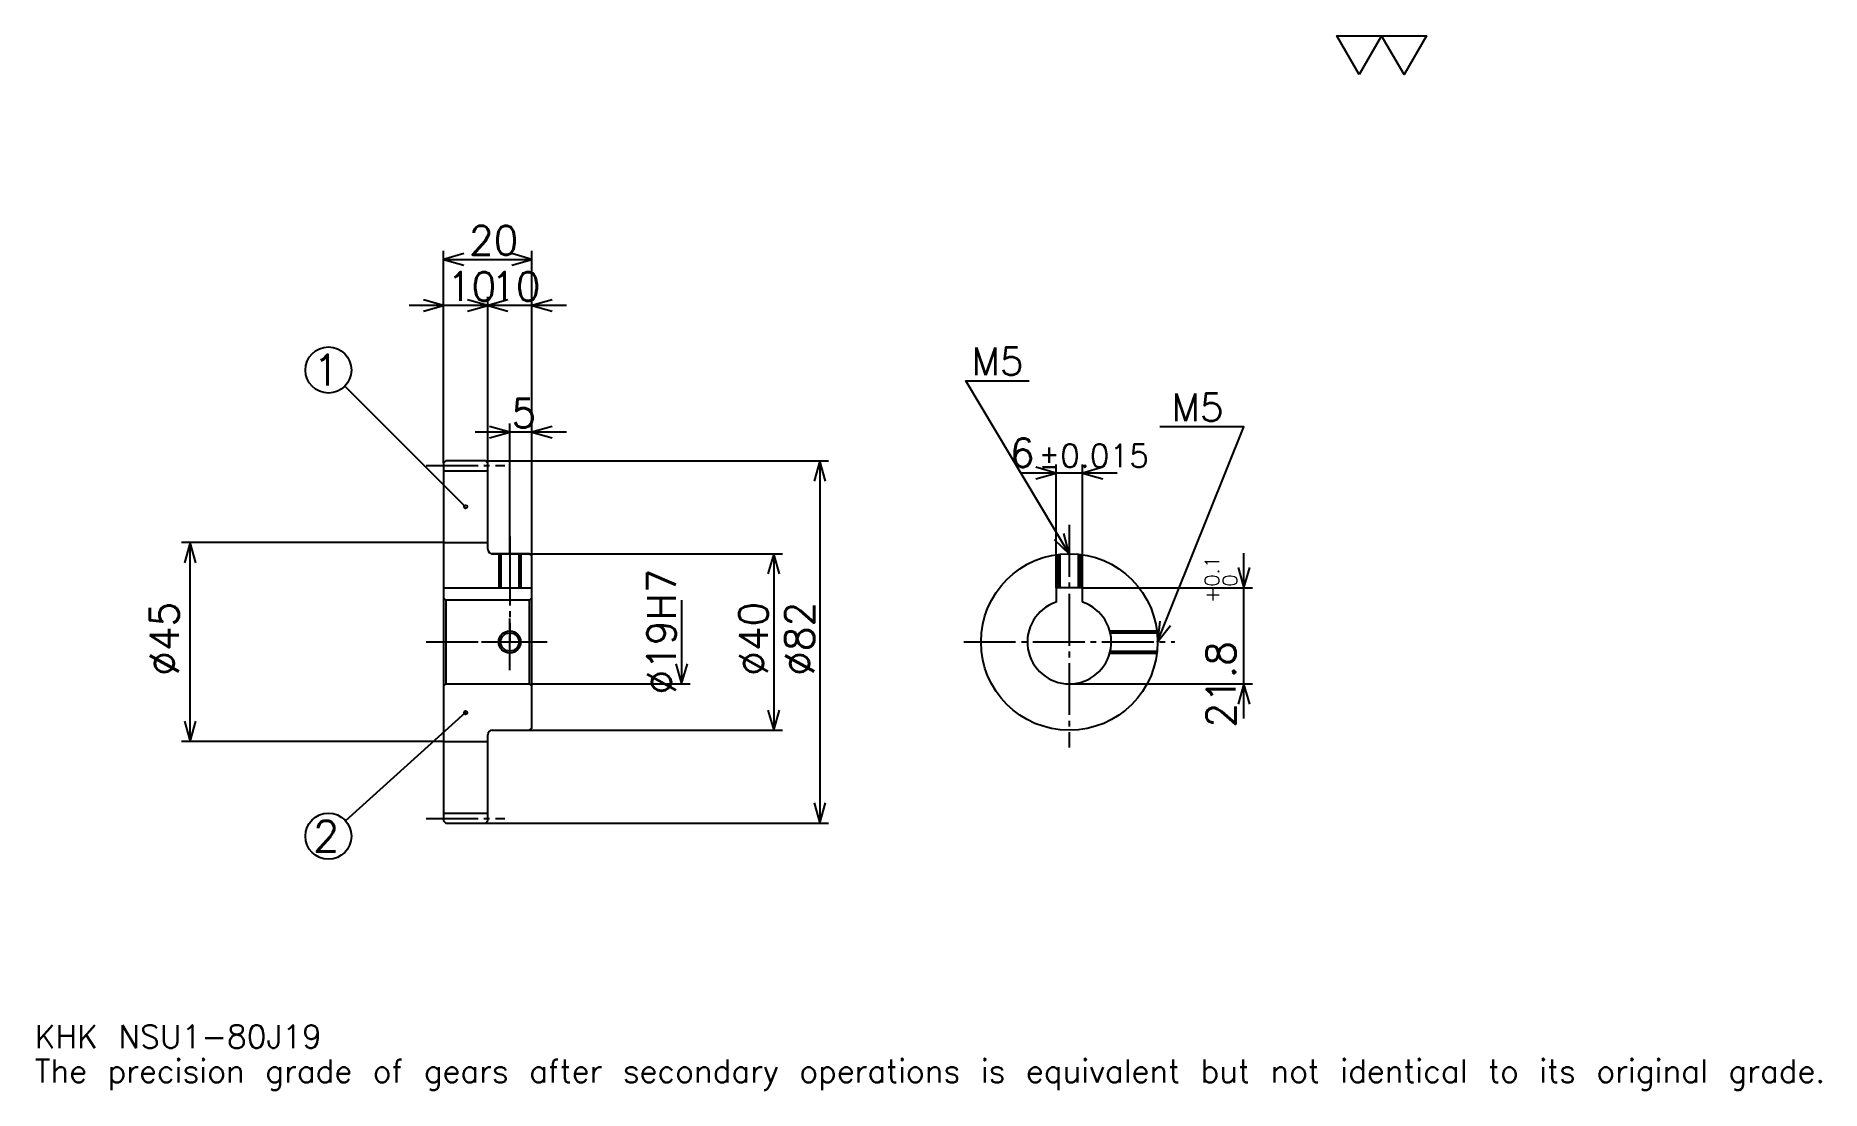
# Model space of a CAD drawing. Extents: x 13 to 418, y 5 to 244.
import ezdxf

# ---------------------------------------------------------------- set-up
doc = ezdxf.new("R2010")
doc.units = 0
doc.linetypes.add('DASHDOT', pattern=[15.652174, 11.73913, -1.304348, 1.304348, -1.304348])
doc.layers.get('0').update_dxf_attribs({"linetype": 'CONTINUOUS'})
doc.layers.add('DASHDOT', color=6, linetype='DASHDOT')
doc.styles.add('KANJI', font='TXT', dxfattribs={"bigfont": 'BIGFONT'})

msp = doc.modelspace()

# ---------------------------------------------------------------- linework, layer by layer
at = {"color": 5}
for p, q in [((105.652168, 147.304352), (105.652168, 194.91304)), ((125.652168, 147.304352), (125.652168, 194.91304)), ((105.652168, 192.956512), (125.652168, 192.956512)), ((123.478256, 182.521729), (97.82608, 182.521729)), ((133.478256, 182.521729), (107.82608, 182.521729)), ((115.652168, 147.304352), (115.652168, 184.478256)), ((110.652168, 136.929352), (83.261887, 164.209488)), ((133.478256, 153.82608), (112.82608, 153.82608)), ((120.652168, 147.304352), (120.652168, 155.782608)), ((105.652168, 146.804352), (105.652168, 147.304352)), ((115.152168, 147.304352), (125.652168, 147.304352)), ((115.652168, 146.804352), (115.652168, 147.304352)), ((120.652168, 126.304344), (120.652168, 147.304352)), ((120.652168, 126.304344), (120.652168, 147.304352)), ((125.652168, 147.304352), (192.82608, 147.304352)), ((125.652168, 125.804344), (125.652168, 147.304352)), ((190.869568, 147.304352), (190.869568, 65.304344)), ((244.391296, 118.604347), (244.391296, 146.521744)), ((250.391296, 118.604347), (250.391296, 146.521744)), ((258.217377, 144.565216), (236.565216, 144.565216)), ((105.652168, 128.804352), (46.304344, 128.804352)), ((48.260864, 83.804344), (48.260864, 128.804352)), ((116.652168, 126.304344), (125.652168, 126.304344)), ((125.652168, 126.304344), (182.391296, 126.304344)), ((180.434784, 126.304344), (180.434784, 86.304344)), ((286.956512, 88.978256), (286.956512, 126.430435)), ((250.391296, 118.604347), (288.913055, 118.604347)), ((159.565216, 115.804344), (159.565216, 96.804344)), ((125.652168, 96.804344), (161.521729, 96.804344)), ((247.391296, 96.804344), (288.913055, 96.804344)), ((110.652168, 90.304344), (83.442734, 65.808235)), ((116.652168, 86.304344), (125.652168, 86.304344)), ((125.652168, 86.304344), (182.391296, 86.304344)), ((105.652168, 83.804344), (46.304344, 83.804344)), ((115.152168, 65.304344), (125.652168, 65.304344)), ((125.652168, 65.304344), (192.82608, 65.304344))]:
    msp.add_line(p, q, dxfattribs=at)
at = {"color": 4}
for p, q in [((105.652168, 145.054352), (115.652168, 145.054352)), ((105.652168, 128.804352), (115.652168, 128.804352)), ((105.652168, 118.604347), (125.652168, 118.604347)), ((106.152168, 115.804344), (106.152168, 96.804344)), ((125.152168, 115.804344), (125.652168, 116.304344)), ((125.152168, 96.804344), (125.652168, 96.304344)), ((105.652168, 83.804344), (115.652168, 83.804344)), ((105.652168, 67.554344), (115.652168, 67.554344))]:
    msp.add_line(p, q, dxfattribs=at)
at = {"color": 7}
msp.add_lwpolyline([(313.043488, 234.782608), (307.956543, 243.600006), (328.304352, 243.600006), (323.217407, 234.782608), (318.130432, 243.600006), (313.043488, 234.782608)], dxfattribs=at)
at = {"color": 5}
for points in [[(110.217384, 194.260864), (105.652168, 192.956512), (110.217384, 191.652176)], [(121.086952, 191.652176), (125.652168, 192.956512), (121.086952, 194.260864)], [(101.086952, 181.217392), (105.652168, 182.521729), (101.086952, 183.82608)], [(111.086952, 181.217392), (115.652168, 182.521729), (111.086952, 183.82608)], [(120.217384, 183.82608), (115.652168, 182.521729), (120.217384, 181.217392)], [(130.217392, 183.82608), (125.652168, 182.521729), (130.217392, 181.217392)], [(247.391296, 126.304344), (223.91304, 165.434784), (238.260864, 165.434784)], [(116.086952, 152.521729), (120.652168, 153.82608), (116.086952, 155.130432)], [(130.217392, 155.130432), (125.652168, 153.82608), (130.217392, 152.521729)], [(267.391296, 106.304344), (286.956512, 155), (267.913055, 155)], [(192.173904, 142.739136), (190.869568, 147.304352), (189.565216, 142.739136)], [(239.82608, 143.260864), (244.391296, 144.565216), (239.82608, 145.869568)], [(254.956512, 145.869568), (250.391296, 144.565216), (254.956512, 143.260864)], [(243.924042, 129.547913), (247.391296, 126.304344), (246.16098, 130.890076)], [(49.565212, 124.239128), (48.260864, 128.804352), (46.956516, 124.239128)], [(181.73912, 121.739128), (180.434784, 126.304344), (179.130432, 121.739128)], [(285.652161, 123.169563), (286.956512, 118.604347), (288.260864, 123.169563)], [(267.882996, 111.026711), (267.391296, 106.304344), (270.303619, 110.054146)], [(158.260864, 101.36956), (159.565216, 96.804344), (160.869568, 101.36956)], [(288.260864, 92.239128), (286.956512, 96.804344), (285.652161, 92.239128)], [(179.130432, 90.86956), (180.434784, 86.304344), (181.73912, 90.86956)], [(46.956516, 88.36956), (48.260864, 83.804344), (49.565212, 88.36956)], [(189.565216, 69.86956), (190.869568, 65.304344), (192.173904, 69.86956)]]:
    msp.add_lwpolyline(points, dxfattribs=at)
at = {"color": 4}
for points in [[(115.652168, 127.304344), (115.652168, 146.804352), (115.152168, 147.304352), (106.152168, 147.304352), (105.652168, 146.804352), (105.652168, 96.304344)], [(116.652168, 86.304344), (125.152168, 86.304344), (125.652168, 86.804344), (125.652168, 125.804344), (125.152168, 126.304344), (116.652168, 126.304344)], [(118.152168, 126.304344), (118.152168, 118.604347)], [(118.587166, 126.304344), (118.587166, 118.604347)], [(122.717171, 126.304344), (122.717171, 118.604347)], [(123.152168, 126.304344), (123.152168, 118.604347)], [(244.891296, 118.604347), (244.891296, 126.147476)], [(245.326294, 118.604347), (245.326294, 126.197449)], [(249.456299, 118.604347), (249.456299, 126.197449)], [(249.891296, 118.604347), (249.891296, 126.147476)], [(250.391296, 115.318222), (250.391296, 118.604347), (244.391296, 118.604347), (244.391296, 115.318222)], [(105.652168, 96.304344), (106.152168, 96.804344), (125.152168, 96.804344), (125.152168, 115.804344), (106.152168, 115.804344), (105.652168, 116.304344)], [(256.556458, 108.804344), (267.234436, 108.804344)], [(256.664154, 108.369347), (267.284424, 108.369347)], [(256.556458, 103.804344), (267.234436, 103.804344)], [(256.664154, 104.239342), (267.284424, 104.239342)], [(105.652168, 96.304344), (105.652168, 65.804344), (106.152168, 65.304344), (115.152168, 65.304344), (115.652168, 65.804344), (115.652168, 85.304344)]]:
    msp.add_lwpolyline(points, dxfattribs=at)
at = {"color": 5}
for centre, radius in [((79.565216, 167.891296), 5.217391), ((110.652168, 136.929352), 0.391304), ((110.652168, 90.304344), 0.391304), ((79.565216, 62.317387), 5.217391)]:
    msp.add_circle(centre, radius, dxfattribs=at)
at = {"color": 4}
for centre, radius in [((247.391296, 106.304344), 20), ((120.652168, 106.304344), 2.065)]:
    msp.add_circle(centre, radius, dxfattribs=at)
at = {"color": 7}
msp.add_circle((120.652168, 106.304344), 2.5, dxfattribs=at)
at = {"color": 4}
for centre, radius, start, end in [((116.652168, 127.304344), 1, 180, 270), ((247.391296, 106.304344), 9.5, 108.40848033, 71.59151967), ((116.652168, 85.304344), 1, 90, 180)]:
    msp.add_arc(centre, radius, start, end, dxfattribs=at)
at = {"layer": 'DASHDOT', "color": 7}
for p, q in [((101.739128, 146.304352), (119.565208, 146.304352)), ((247.391296, 132.82608), (247.391296, 82.391296)), ((120.652168, 126.304344), (120.652168, 106.304344)), ((101.739128, 106.304344), (129.565216, 106.304344)), ((223.478256, 106.304344), (271.304352, 106.304344)), ((101.739128, 66.304344), (119.565208, 66.304344))]:
    msp.add_line(p, q, dxfattribs=at)
for points in [[(120.652168, 130.217392), (120.652168, 114.691299)], [(120.652168, 99.891304), (120.652168, 112.717384)], [(114.23912, 106.304344), (127.065216, 106.304344)]]:
    msp.add_lwpolyline(points, dxfattribs=at)

# ---------------------------------------------------------------- texts
at = {"color": 7, "style": 'KANJI'}
for s, height, p in [('20', 6.521739, (111.41304, 194)), ('10', 6.521739, (106.41304, 183.565216)), ('10', 6.521739, (116.41304, 183.565216)), ('1', 6.956522, (76.086952, 164.41304)), ('M5', 6.26087, (225.217377, 166.739136)), ('M5', 6.26087, (270.521729, 156.304352)), ('5', 6.521739, (121.0326, 154.869568)), ('6', 6.521739, (233.929138, 145.869568)), ('%%p0.015', 5.217391, (240.384857, 145.869568)), ('2', 6.956522, (76.086952, 58.839127)), ('KHK NSU1-80J19', 5.217391, (13.043478, 14.347826)), ('The precision grade of gears after secondary operations is equivalent but not identical to its original grade.', 5.217391, (13.043478, 6.521739))]:
    msp.add_text(s, height=height, dxfattribs=at).set_placement(p)
for s, height, p in [('%%c19H7', 6.521739, (158.260864, 94.402168)), ('0.1', 3.26087, (281.347839, 118.809372)), ('+', 3.26087, (281.347839, 115.157196)), ('0', 3.26087, (285.391296, 118.809372)), ('%%c45', 6.521739, (45.652168, 98.641304)), ('%%c40', 6.521739, (179.130432, 98.641296)), ('%%c82', 6.521739, (189.565216, 98.641296)), ('21.8', 6.521739, (285, 86.928528))]:
    msp.add_text(s, height=height, rotation=90, dxfattribs=at).set_placement(p)

doc.saveas('drawing.dxf')
